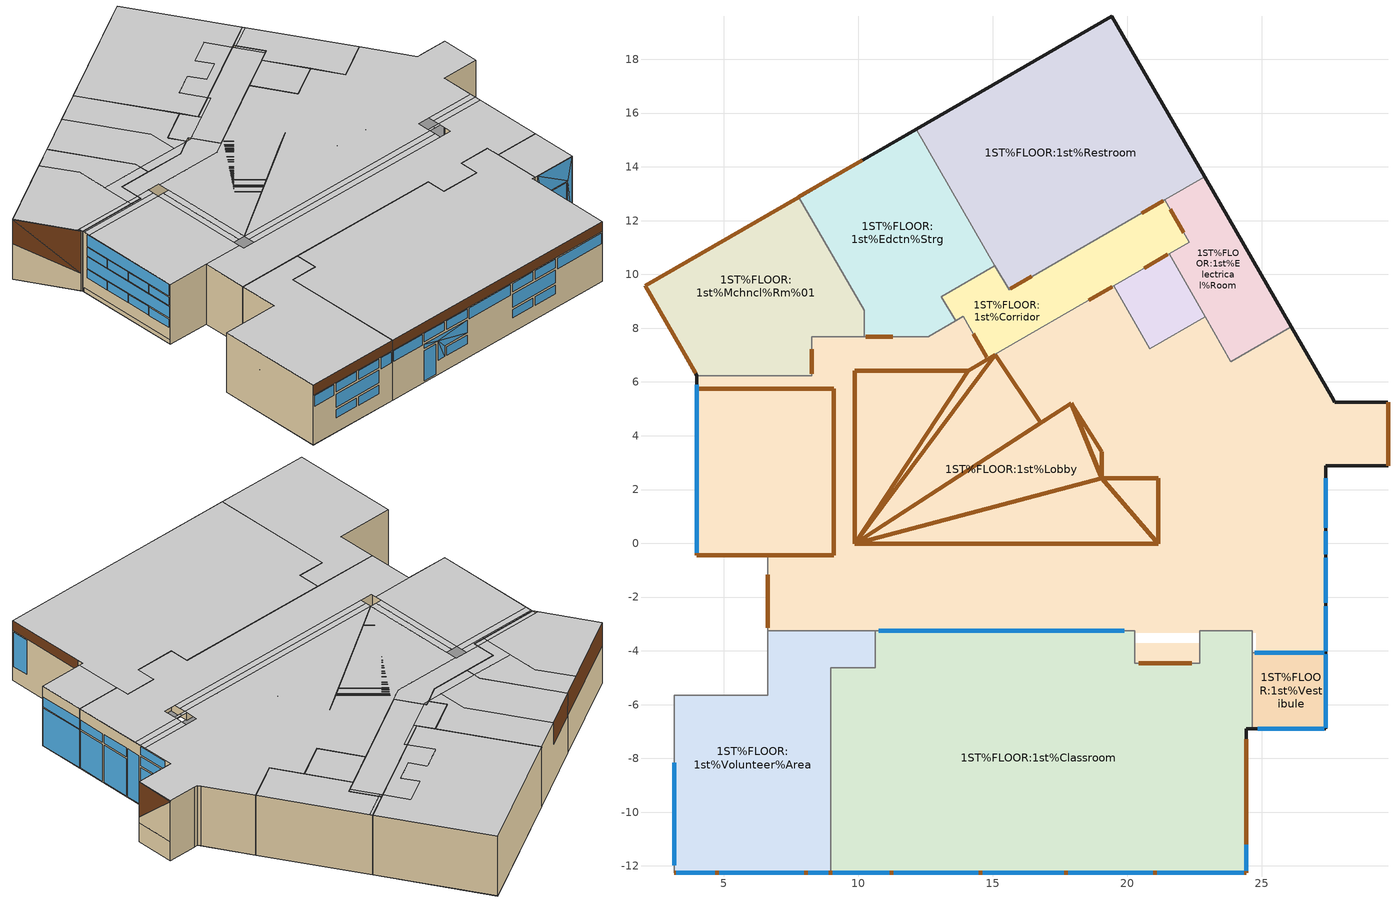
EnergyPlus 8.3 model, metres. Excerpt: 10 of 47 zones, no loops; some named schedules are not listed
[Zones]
1ST%FLOOR:1st%Lobby
 floor to 1st%Plenvm:1st%Plenvm (6): 22.69,-4.45 20.27,-4.45 20.27,-3.71 22.69,-3.71 z0.51
 floor ground (ground_1): 27.37,-4.08 24.8,-4.08 24.8,-3.33 24.64,-3.33 24.64,-3.26 22.69,-3.26 22.69,-3.33 20.27,-3.33 20.27,-3.26 6.63,-3.26 6.63,-0.45 3.99,-0.45 3.99,6.23 8.27,6.23 8.27,7.69 12.6,7.69 13.89,8.45 14.8,6.87 19.49,9.58 20.83,7.24 22.89,8.43 23.85,6.74 26.1,8.04 27.72,5.25 29.69,5.25 29.69,2.87 27.37,2.87 z0.51
 wall outside (extWall_33): 27.37,-4.08 27.37,2.87 z0.51:4.42
 wall outside (35): 27.37,2.87 29.69,2.87 z0.51:4.42
 wall outside (37): 27.94,5.25 27.72,5.25 z0.51:4.42; 29.69,2.87,2.12 29.69,5.25,4.36 29.69,5.25,4.42 29.69,2.87,4.42
 wall outside (39): 27.72,5.25 27.61,5.44 z0.51:4.42
 wall outside (extWall_45): 3.99,6.23,0.51 3.99,6.13,0.51 3.99,6.13,0.77 3.99,-0.39,0.77 3.99,-0.39,0.51 3.99,-0.45,0.51 3.99,-0.45,4.42 3.99,6.23,4.42
 wall to 1ST%FLOOR:1st%Research%Open%NE (22): 3.99,-0.45 6.63,-0.45 6.63,-3.26 z0.51:4.42
 wall ground (37): 29.69,2.87 29.69,5.25 z0.51:1.76; 29.69,5.25 27.94,5.25 z0.51:4.42; 29.69,2.87,1.75 29.69,5.25,1.75 29.69,5.25,4.36 29.69,2.87,2.12
 wall ground (39): 27.61,5.44 26.1,8.04 z0.51:4.42
 wall to 1ST%FLOOR:1st%Electrical%Room (22): 26.1,8.04 23.85,6.74 z0.51:4.42
 wall to 1ST%FLOOR:1st%Electrical%Room (42): 23.85,6.74 22.89,8.43 z0.51:4.42
 wall to 1ST%FLOOR:1st%Elevator%Machine (22): 22.89,8.43 20.83,7.24 z0.51:4.42
 wall to 1ST%FLOOR:1st%Elevator%Machine (42): 20.83,7.24 19.49,9.58 z0.51:4.42
 wall to 1ST%FLOOR:1st%Corridor (44): 19.49,9.58 14.8,6.87 z0.51:4.42
 wall to 1ST%FLOOR:1st%Corridor (22): 14.8,6.87 13.89,8.45 13.61,8.28 z0.51:4.42
 wall to 1ST%FLOOR:1st%Edctn%Strg (22): 13.61,8.28 12.6,7.69 10.21,7.69 z0.51:4.42
 wall to 1ST%FLOOR:1st%Mchncl%Rm%01 (22): 10.21,7.69 8.27,7.69 8.27,6.23 3.99,6.23 z0.51:4.42
 wall ground (extWall_45): 3.99,6.13 3.99,-0.39 z0.51:0.77
 wall to 1ST%FLOOR:1st%Volunteer%Area (22): 6.63,-3.26 10.63,-3.26 z0.51:4.42
 wall to 1ST%FLOOR:1st%Classroom (22): 10.63,-3.26 20.27,-3.26 20.27,-4.45 22.69,-4.45 22.69,-3.26 24.64,-3.26 24.64,-4.08 z0.51:4.42
 wall to 1ST%FLOOR:1st%Vestibule (22): 24.64,-4.08 27.37,-4.08 z0.51:4.42
 window (1002): 27.37,-4.01 27.37,-2.34 z3.12:3.7; 27.37,-2.21 27.37,-0.54 z3.11:3.7
 window (1004): 27.37,-4.01 27.37,-2.34 / 27.37,-2.21 27.37,-0.54 z0.58:2.98
 window (extWin_1003): 27.37,-0.41 27.37,0.44 z0.58:3.7; 27.37,0.57 27.37,2.42 z3.11:3.7; 27.37,0.57 27.37,2.42 z3.83:4.36; 3.99,5.89 3.99,-0.35 z2.19:2.93; 3.99,5.89 3.99,-0.35 z3.63:4.38
 window (1005): 27.37,0.57 27.37,1.43 / 27.37,1.56 27.37,2.42 z0.58:2.98
 window (extWin_1001): 3.99,5.89 3.99,4.39 / 3.99,4.31 3.99,2.81 / 3.99,2.73 3.99,1.23 / 3.99,1.15 3.99,-0.35 z1.56:2.11; 3.99,5.89 3.99,4.39 / 3.99,4.31 3.99,2.81 / 3.99,2.73 3.99,1.23 / 3.99,1.15 3.99,-0.35 z3.01:3.55
 window inside (1006): 10.75,-3.26 19.89,-3.26 z2.95:3.54
 window inside (extWin_1003): 24.74,-4.08 27.33,-4.08 z0.85:4.38
 door inside (25): 6.63,-1.17 6.63,-3.15 / 19.44,9.55 18.56,9.04 / 14.77,6.92 14.26,7.8 / 11.28,7.69 10.27,7.69 / 8.27,7.21 8.27,6.3 z0.81:3.24; 20.42,-4.45 22.4,-4.45 z0.81:2.94
 door inside (7): 4,-0.45 9.08,-0.45 9.08,5.74 4,5.74 z4.42; 19.05,2.42 19.05,3.4 17.91,5.2 z4.42; 21.16,-0.02 21.16,2.42 19.05,2.42 z4.42; 9.85,-0.02 21.16,-0.02 19.05,2.42 z4.42; 9.85,-0.02 19.05,2.42 17.91,5.2 z4.42; 9.85,-0.02 17.91,5.2 16.78,4.48 z4.42; 9.85,-0.02 16.78,4.48 15.08,7.01 z4.42; 9.85,-0.02 15.08,7.01 14.08,6.42 z4.42; 9.85,-0.02 14.08,6.42 9.86,6.42 z4.42
 door (35): 29.69,2.88,4.42 29.69,5.25,4.36 29.69,5.25,4.42; 29.69,2.88,2.13 29.69,5.25,4.36 29.69,2.88,4.42
 ceiling to 2nd%Plenvm:2nd%Plenvm%False (5): 6.63,-3.26 20.27,-3.26 20.27,-4.45 22.69,-4.45 22.69,-3.26 24.64,-3.26 24.64,-4.08 27.37,-4.08 27.37,0.12 24.31,0.12 24.31,-0.79 9.08,-0.79 9.08,-0.45 6.63,-0.45 z4.42; 24.31,0.12 27.37,0.12 27.37,0.51 24.31,0.51 z4.42; 23.92,-0.02 24.31,-0.02 24.31,0.12 23.92,0.12 z4.42; 9.85,-0.79 23.53,-0.79 23.53,-0.41 9.85,-0.41 z4.42
 ceiling to 2nd%Plenvm:2nd%Plenvm%North (5): 3.99,-0.45 9.08,-0.45 9.08,5.74 3.99,5.74 z4.42; 9.08,-0.02 9.47,-0.02 9.47,5.74 9.08,5.74 z4.42; 3.99,5.74 9.08,5.74 9.08,6.13 3.99,6.13 z4.42
 ceiling to 2ND%FLOOR%NORTH:2nd%Lobby (5): 9.85,-0.02 23.53,-0.02 23.53,0.89 27.37,0.89 27.37,2.87 29.69,2.87 29.69,5.25 27.72,5.25 26.1,8.04 23.85,6.74 22.89,8.43 20.83,7.24 19.49,9.57 14.08,6.43 9.85,6.43 z4.42; 23.53,-0.02 23.92,-0.02 23.92,0.12 23.53,0.12 z4.42; 24.31,0.51 27.37,0.51 27.37,0.89 24.31,0.89 z4.42; 9.47,-0.02 9.85,-0.02 9.85,5.74 9.47,5.74 z4.42; 9.85,-0.41 23.53,-0.41 23.53,-0.02 9.85,-0.02 z4.42
 ceiling to 2ND%FLOOR%NORTH:2nd%Corridor (9): 8.27,6.52 9.85,6.52 9.85,6.43 14.08,6.43 19.49,9.57 19.49,9.58 14.8,6.87 13.98,8.3 13.89,8.25 13.56,8.25 12.6,7.69 8.27,7.69 z4.42; 7.57,6.13 9.08,6.13 9.08,6.52 8.27,6.52 8.27,6.23 7.57,6.23 z4.42
 ceiling to 2ND%FLOOR%NORTH:2nd%Conference%03 (9): 3.99,6.13 7.57,6.13 7.57,6.23 3.99,6.23 z4.42
1ST%FLOOR:1st%Classroom
 floor outside (27): 20.27,-3.71 10.63,-3.71 10.63,-3.33 20.27,-3.33 z0.51; 24.64,-6.89 24.42,-6.89 24.42,-3.71 22.69,-3.71 22.69,-3.33 24.64,-3.33 z0.51
 floor to 1st%Plenvm:1st%Plenvm (10): 24.42,-12.26 8.97,-12.26 8.97,-4.63 10.63,-4.63 10.63,-3.71 20.27,-3.71 20.27,-4.45 22.69,-4.45 22.69,-3.71 24.42,-3.71 z0.51
 floor ground (ground_1): 20.27,-3.33 10.63,-3.33 10.63,-3.26 20.27,-3.26 z0.51; 24.64,-3.33 22.69,-3.33 22.69,-3.26 24.64,-3.26 z0.51
 wall outside (extWall_15): 8.97,-12.26 24.42,-12.26 24.42,-6.89 z0.51:4.42
 wall outside (29): 24.42,-6.89 24.64,-6.89 z0.51:4.42
 wall to 1ST%FLOOR:1st%Vestibule (51): 24.64,-6.89 24.64,-4.08 z0.51:4.42
 wall to 1ST%FLOOR:1st%Volunteer%Area (22): 10.63,-3.26 10.63,-4.63 8.97,-4.63 8.97,-12.26 z0.51:4.42
 window (extWin_1003): 24.42,-12.17 24.42,-11.2 z1.45:3.7; 17.81,-12.26 19.31,-12.26 z3.15:3.7; 17.81,-12.26 20.95,-12.26 z2.15:2.99; 21.12,-12.26 24.33,-12.26 / 9.05,-12.26 11.14,-12.26 z3.01:3.7; 14.62,-12.26 17.64,-12.26 z3:3.7; 12.32,-12.26,2.72 14.46,-12.26,2.15 14.46,-12.26,2.99; 11.31,-12.26,2.99 12.32,-12.26,2.72 14.46,-12.26,2.99; 12.8,-12.26,2.15 14.46,-12.26,2.15 12.32,-12.26,2.72; 12.8,-12.26,1.44 12.8,-12.26,2.15 12.32,-12.26,2.72; 11.31,-12.26,2.72 12.32,-12.26,2.72 11.31,-12.26,2.99; 12.32,-12.26,1.44 12.8,-12.26,1.44 12.32,-12.26,2.72
 window (extWin_1001): 19.47,-12.26 20.95,-12.26 / 11.31,-12.26 12.79,-12.26 / 12.97,-12.26 14.46,-12.26 z3.15:3.7
 window (1002): 17.81,-12.26 19.31,-12.26 / 19.47,-12.26 20.95,-12.26 / 12.97,-12.26 14.46,-12.26 z1.44:1.99
 window (1005): 11.31,-12.26 12.15,-12.26 z0.6:2.56
 door (19): 24.42,-12.26 24.42,-7.28 / 8.97,-12.26 24.41,-12.26 z3.78:4.42
 ceiling to 2nd%Plenvm:2nd%Plenvm%False (5): 8.97,-12.26 24.42,-12.26 24.42,-6.89 24.64,-6.89 24.64,-3.26 22.69,-3.26 22.69,-4.45 20.27,-4.45 20.27,-3.26 10.63,-3.26 10.63,-4.63 8.97,-4.63 z4.42
1ST%FLOOR:1st%Volunteer%Area
 floor outside (27): 10.63,-3.71 6.63,-3.71 6.63,-3.33 10.63,-3.33 z0.51
 floor to 1st%Plenvm:1st%Plenvm (4): 8.97,-12.26 3.14,-12.26 3.14,-5.65 6.63,-5.65 6.63,-3.71 10.63,-3.71 10.63,-4.63 8.97,-4.63 z0.51
 floor ground (ground_1): 10.63,-3.33 6.63,-3.33 6.63,-3.26 10.63,-3.26 z0.51
 wall outside (extWall_15): 3.14,-12.26 8.97,-12.26 z0.51:4.42
 wall to 1ST%FLOOR:1st%Phone%Booth (21): 6.63,-3.26 6.63,-5.65 3.14,-5.65 z0.51:4.42
 wall to 1ST%FLOOR:1st%Research%Open%SE (21): 3.14,-5.65 3.14,-12.26 z0.51:4.42
 window inside (1006): 3.14,-8.16 3.14,-11.98 z3.31:3.94
 window (extWin_1001): 4.82,-12.26 6.31,-12.26 / 6.47,-12.26 7.96,-12.26 z3.15:3.7
 window (extWin_1003): 4.82,-12.26 7.96,-12.26 z2.15:2.99; 3.23,-12.26 4.65,-12.26 / 8.13,-12.26 8.88,-12.26 z3.01:3.7
 window (1002): 4.82,-12.26 6.31,-12.26 / 6.48,-12.26 7.96,-12.26 z1.44:1.99
 door (19): 3.14,-12.26 8.97,-12.26 z3.78:4.42
 ceiling to 2nd%Plenvm:2nd%Plenvm%False (5): 3.14,-12.26 8.97,-12.26 8.97,-4.63 10.63,-4.63 10.63,-3.26 6.63,-3.26 6.63,-5.65 3.14,-5.65 z4.42
1ST%FLOOR:1st%Electrical%Room
 floor ground (ground_1): 26.1,8.04 23.85,6.74 22.89,8.43 21.55,10.77 22.3,11.2 21.39,12.77 22.88,13.64 z0.51
 wall ground (39): 26.1,8.04 22.88,13.64 z0.51:4.42
 wall to 1ST%FLOOR:1st%Restroom (22): 22.88,13.64 21.39,12.77 z0.51:4.42
 wall to 1ST%FLOOR:1st%Corridor (22): 21.39,12.77 22.3,11.2 z0.51:4.42
 wall to 1ST%FLOOR:1st%Corridor (44): 22.3,11.2 21.55,10.77 z0.51:4.42
 wall to 1ST%FLOOR:1st%Elevator%Machine (41): 21.55,10.77 22.89,8.43 z0.51:4.42
 door inside (25): 21.59,12.42 22.1,11.55 z0.81:3.24
 ceiling to 2ND%FLOOR%NORTH:2nd%Lobby (5): 22.89,8.43 23.85,6.74 26.1,8.04 22.96,13.49 21.47,12.63 22.3,11.2 22.11,11.1 21.55,10.77 z4.42
 ceiling to 2ND%FLOOR%NORTH:2nd%Restrooms (5): 21.47,12.63 22.96,13.49 22.88,13.64 21.39,12.77 z4.42
1ST%FLOOR:1st%Elevator%Machine
 floor ground (ground_1): 22.89,8.43 20.83,7.24 19.49,9.58 21.55,10.77 z0.51
 wall to 1ST%FLOOR:1st%Corridor (44): 21.55,10.77 19.49,9.58 z0.51:4.42
 door inside (25): 21.5,10.74 20.62,10.24 z0.81:3.24
 ceiling to 2ND%FLOOR%NORTH:2nd%Lobby (5): 20.83,7.24 22.89,8.43 21.55,10.77 19.49,9.57 z4.42
1ST%FLOOR:1st%Corridor
 floor ground (ground_1): 19.49,9.58 14.8,6.87 13.89,8.45 13.61,8.28 13.08,9.18 15.07,10.33 15.6,9.44 21.39,12.77 22.3,11.2 z0.51
 wall to 1ST%FLOOR:1st%Restroom (42): 15.6,9.44 15.07,10.33 z0.51:4.42
 wall to 1ST%FLOOR:1st%Restroom (22): 21.39,12.77 15.6,9.44 z0.51:4.42
 wall to 1ST%FLOOR:1st%Edctn%Strg (21): 15.07,10.33 13.08,9.18 13.61,8.28 z0.51:4.42
 door inside (25): 16.45,9.92 15.66,9.47 / 21.34,12.74 20.54,12.28 z0.81:3.24
 ceiling to 2ND%FLOOR%NORTH:2nd%Lobby (5): 22.13,11.11 22.3,11.2 21.47,12.63 21.31,12.53 z4.42
 ceiling to 2ND%FLOOR%NORTH:2nd%Restrooms (5): 15.6,9.44 15.07,10.33 15.07,10.32 15.67,9.28 17.21,10.18 17.13,10.32 z4.42
 ceiling to 2ND%FLOOR%NORTH:2nd%Corridor (9): 14.8,6.87 22.13,11.11 21.31,12.53 21.23,12.68 17.13,10.32 17.21,10.18 13.98,8.3 z4.42
 ceiling to 2ND%FLOOR%NORTH:2nd%Secure%Files (9): 13.61,8.28 13.89,8.45 13.98,8.3 15.67,9.28 15.07,10.32 13.08,9.18 z4.42
1ST%FLOOR:1st%Edctn%Strg
 floor ground (ground_1): 13.61,8.28 12.6,7.69 10.21,7.69 10.21,8.67 7.78,12.88 12.15,15.4 15.07,10.33 13.08,9.18 z0.51
 wall outside (extWall_55): 10.15,14.25 7.78,12.88 z2.97:4.42
 wall to 1ST%FLOOR:1st%Restroom (42): 15.07,10.33 12.15,15.4 z0.51:4.42
 wall to 1ST%FLOOR:1st%Mchncl%Rm%01 (21): 7.78,12.88 10.21,8.67 10.21,7.69 z0.51:4.42
 wall ground (extWall_55): 12.15,15.4,0.51 7.78,12.88,0.51 7.78,12.88,2.97 10.15,14.25,2.97 10.15,14.25,4.42 12.15,15.4,4.42
 door (59): 10.15,14.25 7.78,12.88 z2.97:4.42
 ceiling to 2ND%FLOOR%NORTH:2nd%Corridor (9): 10.21,7.69 12.6,7.69 13.56,8.25 10.21,8.25 z4.42
 ceiling to 2ND%FLOOR%NORTH:2nd%Secure%Files (9): 12.68,8.25 13.56,8.25 13.61,8.28 13.08,9.18 15.07,10.32 12.14,15.4 10.21,14.29 12.68,10.02 z4.42
 ceiling to 2ND%FLOOR%NORTH:2nd%Work%Room (9): 10.21,8.25 12.68,8.25 12.68,10.02 10.21,14.29 7.78,12.88 10.21,8.67 z4.42
1ST%FLOOR:1st%Mchncl%Rm%01
 floor ground (ground_1): 10.21,7.69 8.27,7.69 8.27,6.23 3.99,6.23 2.06,9.58 7.78,12.88 10.21,8.67 z0.51
 wall outside (extWall_55): 7.78,12.88 2.06,9.58 z2.97:4.42; 2.06,9.58,2.82 3.94,6.32,1.65 3.94,6.32,0.51 3.99,6.23,0.51 3.99,6.23,4.42 2.06,9.58,4.42
 wall ground (extWall_55): 7.78,12.88 2.06,9.58 z0.51:2.97; 2.06,9.58,0.51 3.94,6.32,0.51 3.94,6.32,1.65 2.06,9.58,2.82
 door (59): 7.77,12.88 2.06,9.58 z2.97:4.42; 2.06,9.58,4.42 3.94,6.33,1.65 3.94,6.33,4.42; 2.06,9.58,2.82 3.94,6.33,1.65 2.06,9.58,4.42
 ceiling to 2ND%FLOOR%NORTH:2nd%Corridor (9): 7.57,6.52 8.27,6.52 8.27,7.69 10.21,7.69 10.21,8.25 7.57,8.25 z4.42; 7.57,6.23 8.27,6.23 8.27,6.52 7.57,6.52 z4.42
 ceiling to 2ND%FLOOR%NORTH:2nd%Conference%03 (9): 3.83,6.52 7.57,6.52 7.57,10.18 6.42,12.1 2.06,9.58 z4.42; 3.99,6.23 7.57,6.23 7.57,6.52 3.99,6.52 z4.42
 ceiling to 2ND%FLOOR%NORTH:2nd%Work%Room (9): 7.57,8.25 10.21,8.25 10.21,8.67 7.78,12.88 6.42,12.1 7.57,10.18 z4.42
1ST%FLOOR:1st%Vestibule
 floor outside (27): 24.8,-6.89 24.64,-6.89 24.64,-4.08 24.8,-4.08 z0.51
 floor ground (ground_1): 27.37,-6.89 24.8,-6.89 24.8,-4.08 27.37,-4.08 z0.51
 wall outside (extWall_33): 27.37,-6.89 27.37,-4.08 z0.51:4.42
 wall outside (extWall_15): 24.64,-6.89 27.37,-6.89 z0.51:4.42
 window (extWin_1003): 27.37,-6.85 27.37,-4.12 z3.09:3.72; 27.37,-6.85 27.37,-4.12 z0.55:3.01; 27.33,-6.89,0.55 27.33,-6.89,4.38 27.04,-6.89,2.97; 24.85,-6.89,4.38 27.04,-6.89,2.97 27.33,-6.89,4.38; 25.14,-6.89,2.97 27.04,-6.89,2.97 24.85,-6.89,4.38; 24.85,-6.89,0.55 25.14,-6.89,2.97 24.85,-6.89,4.38; 24.85,-6.89,0.55 25.14,-6.89,0.55 25.14,-6.89,2.97; 27.04,-6.89,0.55 27.33,-6.89,0.55 27.04,-6.89,2.97
 window (1005): 25.23,-6.89 26.95,-6.89 z0.55:2.89
 ceiling to 2nd%Plenvm:2nd%Plenvm%False (5): 24.64,-6.89 27.37,-6.89 27.37,-4.08 24.64,-4.08 z4.42
1ST%FLOOR:1st%Restroom
 floor ground (ground_1): 21.39,12.77 15.6,9.44 15.07,10.33 12.15,15.4 19.43,19.61 22.88,13.64 z0.51
 wall ground (extWall_53): 22.88,13.64 19.43,19.61 z0.51:4.42
 wall ground (extWall_55): 19.43,19.61 12.15,15.4 z0.51:4.42
 ceiling to 2ND%FLOOR%NORTH:2nd%Restrooms (5): 15.07,10.33 15.6,9.44 17.13,10.32 16.34,11.68 17.71,12.46 18.24,11.55 19.49,12.27 18.94,13.19 20.45,14.06 21.23,12.68 21.39,12.77 22.88,13.64 19.43,19.61 12.15,15.4 z4.42
 ceiling to 2ND%FLOOR%NORTH:2nd%Corridor (9): 17.13,10.32 21.23,12.68 20.45,14.06 18.94,13.19 19.49,12.27 18.24,11.55 17.71,12.46 16.34,11.68 z4.42
[Building]
Building: North Axis {deg}=0; Terrain=Suburbs; Loads Convergence Tolerance Value=0.4; Temperature Convergence Tolerance Value {deltaC}=0.4; Solar Distribution=FullExterior; Maximum Number of Warmup Days=25; Minimum Number of Warmup Days=6
[Site:Location]
Phipps_CSL_Building: Latitude {deg}=40.5; Longitude {deg}=-80.22; Time Zone {hr}=-5; Elevation {m}=373
[SizingPeriod:DesignDay] Day of Month=15; Dry-Bulb Temperature Range Modifier Type=DefaultMultipliers; Humidity Condition Type=Wetbulb; Barometric Pressure {Pa}=96923.6; Wind Direction {deg}=0; Rain Indicator=No; Snow Indicator=No; Solar Model Indicator=ASHRAEClearSky; ASHRAE Clear Sky Optical Depth for Beam Irradiance (taub)=0; ASHRAE Clear Sky Optical Depth for Diffuse Irradiance (taud)=0
Name | Month | Day Type | Maximum Dry-Bulb Temperature {C} | Daily Dry-Bulb Temperature Range {deltaC} | Wetbulb or DewPoint at Maximum Dry-Bulb {C} | Wind Speed {m/s} | Daylight Saving Time Indicator | Sky Clearness
Summer Design Day in Phipps_CSL_Building | 7 | SummerDesignDay | 31.7 | 10.5 | 22.5 | 0 | Yes | 0.98
Winter Design Day in Phipps_CSL_Building | 1 | WinterDesignDay | -16.8 | 0 | -16.8 | 12.7 | No | 0
[Site:GroundTemperature:BuildingSurface]
14, 14, 14, 14, 14, 14, 14, 14, 14, 14, 14, 14
[Site:GroundTemperature:Deep]
14.89, 14.89, 14.89, 14.89, 14.89, 14.89, 14.89, 14.89, 14.89, 14.89, 14.89, 14.89
[Site:GroundReflectance]
0.2, 0.2, 0.2, 0.2, 0.2, 0.2, 0.2, 0.2, 0.2, 0.2, 0.2, 0.2
[Site:GroundReflectance:SnowModifier]
1, 1
[Material] Thermal Absorptance=0.9
Name | Roughness | Thickness {m} | Conductivity {W/m-K} | Density {kg/m3} | Specific Heat {J/kg-K} | Solar Absorptance | Visible Absorptance
1_1_10012 | Rough | 0.058 | 0.03 | 43 | 1210 | 0.7 | 0.7
1_2_10007 | Rough | 0.1016 | 1.311 | 2240 | 836.8 | 0.7 | 0.7
3_1_10014 | Rough | 0.003 | 0.06 | 288 | 1380 | 0.7 | 0.7
3_2_10013 | Rough | 0.0381 | 0.38 | 1200 | 1000 | 0.7 | 0.7
5_1_10007 | Rough | 0.1397 | 1.311 | 2240 | 836.8 | 0.7 | 0.7
7_1_400 | Rough | 0.2 | 0.1 | 12 | 840 | 0.7 | 0.7
11_1_10005 | Rough | 0.5 | 0.36 | 1840 | 840 | 0.29 | 0.29
11_2_10006 | MediumRough | 0.0508 | 0.049 | 265 | 836.8 | 0.7 | 0.7
11_3_10007 | Rough | 0.0762 | 1.311 | 2240 | 836.8 | 0.7 | 0.7
11_4_10006 | MediumRough | 0.0254 | 0.049 | 265 | 836.8 | 0.7 | 0.7
11_5_10007 | Rough | 0.2032 | 1.311 | 2240 | 836.8 | 0.7 | 0.7
13_3_10007 | Rough | 0.3048 | 1.311 | 2240 | 836.8 | 0.7 | 0.7
13_5_10001 | Smooth | 0.0159 | 0.16 | 784.9 | 830 | 0.92 | 0.92
15_1_10011 | Rough | 0.019 | 0.504 | 1920 | 1000 | 0.6 | 0.6
19_1_10004 | Rough | 0.0254 | 0.11 | 544.62 | 1210 | 0.78 | 0.78
15_3_10006 | MediumRough | 0.0787 | 0.049 | 265 | 836.8 | 0.7 | 0.7
15_4_10008 | Smooth | 0.0159 | 0.14 | 784.9 | 830 | 0.92 | 0.92
15_5_10009 | MediumRough | 0.2032 | 0.039 | 48.1 | 1380 | 0.7 | 0.7
19_5_10009 | MediumRough | 0.4572 | 0.039 | 48.1 | 1380 | 0.7 | 0.7
21_2_10002 | Rough | 0.0762 | 0.063 | 240 | 1260 | 0.6 | 0.6
23_2_10002 | Rough | 0.1524 | 0.063 | 240 | 1260 | 0.6 | 0.6
25_1_108 | Rough | 0.035 | 0.19 | 700 | 2390 | 0.5 | 0.5
27_1_5 | Rough | 0.105 | 0.84 | 1700 | 800 | 0.7 | 0.7
27_2_103 | Rough | 0.1182 | 0.034 | 35 | 1400 | 0.6 | 0.6
27_3_11 | Rough | 0.1 | 0.51 | 1400 | 1000 | 0.6 | 0.6
27_4_66 | Rough | 0.013 | 0.4 | 1000 | 1000 | 0.5 | 0.5
51_1_10017 | Rough | 0.0254 | 0.14 | 650 | 2000 | 0.7 | 0.7
51_2_10012 | Rough | 0.0762 | 0.03 | 43 | 1210 | 0.7 | 0.7
51_3_10001 | Smooth | 0.015 | 0.16 | 784.9 | 830 | 0.92 | 0.92
51_5_10009 | MediumRough | 0.101 | 0.039 | 48.1 | 1380 | 0.7 | 0.7
51_6_10007 | Rough | 0.139 | 1.311 | 2240 | 836.8 | 0.7 | 0.7
55_3_10007; 53_3_10007 | Rough | 0.4572 | 1.311 | 2240 | 836.8 | 0.7 | 0.7
59_3_10001 | Smooth | 0.0158 | 0.16 | 784.9 | 830 | 0.92 | 0.92
[Material:NoMass] Roughness=Rough; Thermal Absorptance=0.9; Solar Absorptance=0.7; Visible Absorptance=0.7
Name | Thermal Resistance {m2-K/W}
9_RVAL_1; 10_RVAL_2 | 0.009
15_RVAL_2; 19_RVAL_2; 41_RVAL_3; 42_RVAL_2; 51_RVAL_4; 53_RVAL_2; 53_RVAL_4 | 0.15
45_RVAL_4 | 0.18
[WindowMaterial:Glazing] Optical Data Type=SpectralAverage; Infrared Transmittance at Normal Incidence=0; Dirt Correction Factor for Solar and Visible Transmittance=1
Name | Thickness {m} | Solar Transmittance at Normal Incidence | Front Side Solar Reflectance at Normal Incidence | Back Side Solar Reflectance at Normal Incidence | Visible Transmittance at Normal Incidence | Front Side Visible Reflectance at Normal Incidence | Back Side Visible Reflectance at Normal Incidence | Front Side Infrared Hemispherical Emissivity | Back Side Infrared Hemispherical Emissivity | Conductivity {W/m-K}
2 | 0.003 | 0.837 | 0.075 | 0.075 | 0.898 | 0.081 | 0.081 | 0.84 | 0.84 | 0.9
40 | 0.003 | 0.63 | 0.19 | 0.22 | 0.85 | 0.056 | 0.079 | 0.84 | 0.1 | 0.9
49 | 0.00051 | 0.656 | 0.249 | 0.227 | 0.868 | 0.064 | 0.06 | 0.136 | 0.72 | 0.14
[WindowMaterial:Gas]
Name | Gas Type | Thickness {m}
1002 | Air | 0.013
1005 | Krypton | 0.003
1007 | Krypton | 0.008
1024 | Krypton | 0.02
[Construction]
ground_1: 1_1_10012, 1_2_10007
4: 3_2_10013, 3_1_10014
5; 6: 5_1_10007
7: 7_1_400
9: 9_RVAL_1, 3_2_10013
10: 3_2_10013, 10_RVAL_2
extWall_15: 15_1_10011, 15_RVAL_2, 15_3_10006, 15_4_10008, 15_5_10009, 13_5_10001
19: 19_1_10004, 19_RVAL_2, 15_3_10006, 15_4_10008, 19_5_10009, 13_5_10001
21; 22: 13_5_10001, 21_2_10002, 13_5_10001
25; 29: 25_1_108
27: 27_1_5, 27_2_103, 27_3_11, 27_4_66
extWall_33: 13_3_10007, 21_2_10002, 13_5_10001
35: 13_3_10007
37: 11_1_10005, 11_2_10006, 13_3_10007
39: 11_1_10005, 11_2_10006, 13_3_10007, 21_2_10002, 13_5_10001
41: 13_5_10001, 21_2_10002, 41_RVAL_3, 13_5_10001
42: 13_5_10001, 42_RVAL_2, 21_2_10002, 13_5_10001
44: 13_3_10007, 13_5_10001, 23_2_10002, 13_5_10001
extWall_45: 11_3_10007, 11_4_10006, 11_5_10007, 45_RVAL_4, 13_5_10001
51: 51_1_10017, 51_2_10012, 51_3_10001, 51_RVAL_4, 51_5_10009, 51_6_10007
extWall_53: 13_5_10001, 53_RVAL_2, 13_5_10001, 53_RVAL_4, 19_1_10004
59: 55_3_10007, 21_2_10002, 59_3_10001
extWin_1001; 1002; 1005: 2, 1007, 49, 1005, 49, 1007, 2
extWin_1003; 1004; 1006: 40, 1024, 2
extWall_55: 11_1_10005, 11_2_10006, 53_3_10007, 21_2_10002, 13_5_10001
[WindowProperty:FrameAndDivider] Frame Outside Projection {m}=0; Frame Inside Projection {m}=0; Frame Conductance {W/m2-K}=9.5; Ratio of Frame-Edge Glass Conductance to Center-Of-Glass Conductance=1; Frame Solar Absorptance=0.5; Frame Visible Absorptance=0.5; Frame Thermal Hemispherical Emissivity=0.9; Divider Type=DividedLite; Divider Outside Projection {m}=0; Divider Inside Projection {m}=0; Ratio of Divider-Edge Glass Conductance to Center-Of-Glass Conductance=1; Divider Thermal Hemispherical Emissivity=0.9; Outside Reveal Solar Absorptance=0.5; Inside Sill Depth {m}=0; Inside Sill Solar Absorptance=0.5; Inside Reveal Depth {m}=0; Inside Reveal Solar Absorptance=0.5
Name | Frame Width {m} | Divider Width {m} | Number of Horizontal Dividers | Number of Vertical Dividers | Divider Conductance {W/m2-K} | Divider Solar Absorptance | Divider Visible Absorptance
4 | 0.04 | 0.02 | 1 | 1 | 9.5 | 0.5 | 0.5
5 | 0.0635 | 0 | 0 | 0 | 0 | 0 | 0
6 | 0.0625 | 0 | 0 | 0 | 0 | 0 | 0
[Zone] Type=1; Multiplier=1; Ceiling Height {m}=Autocalculate; Floor Area {m2}=autocalculate; Zone Inside Convection Algorithm=TARP
Name | Volume {m3}
1ST%FLOOR:1st%Lobby | 959.252
1ST%FLOOR:1st%Classroom | 518.062
1ST%FLOOR:1st%Vestibule | 28.6801
1ST%FLOOR:1st%Electrical%Room | 56.7715
1ST%FLOOR:1st%Restroom | 217.576
1ST%FLOOR:1st%Volunteer%Area | 178.6
1ST%FLOOR:1st%Mchncl%Rm%01 | 125.768
1ST%FLOOR:1st%Corridor | 68.0059
1ST%FLOOR:1st%Edctn%Strg | 120.015
1ST%FLOOR:1st%Elevator%Machine | 24.1167
[RoomAirModelType] Room-Air Modeling Type=UnderFloorAirDistributionExterior; Air Temperature Coupling Strategy=Direct
Name | Zone
1ST%FLOOR:1st%Classroom Air Model | 1ST%FLOOR:1st%Classroom
1ST%FLOOR:1st%Volunteer%Area Air Model | 1ST%FLOOR:1st%Volunteer%Area
[RoomAirSettings:UnderFloorAirDistributionExterior] Number of Diffusers per Zone=autocalculate; Power per Plume {W}=autocalculate; Design Effective Area of Diffuser {m2}=autocalculate; Diffuser Slot Angle from Vertical {deg}=15; Thermostat Height {m}=1.2; Comfort Height {m}=1.1; Temperature Difference Threshold for Reporting {deltaC}=0.4; Floor Diffuser Type=LinearBarGrille; Transition Height {m}=1.7; Coefficient A in formula Kc = A*Gamma**B + C + D*Gamma + E*Gamma**2=autocalculate; Coefficient B in formula Kc = A*Gamma**B + C + D*Gamma + E*Gamma**2=autocalculate; Coefficient C in formula Kc = A*Gamma**B + C + D*Gamma + E*Gamma**2=autocalculate; Coefficient D in formula Kc = A*Gamma**B + C + D*Gamma + E*Gamma**2=autocalculate; Coefficient E in formula Kc = A*Gamma**B + C + D*Gamma + E*Gamma**2=autocalculate
1ST%FLOOR:1st%Classroom; 1ST%FLOOR:1st%Volunteer%Area
[People] Number of People Schedule=alwaysZero; Number of People Calculation Method=People; Fraction Radiant=0.3; Sensible Heat Fraction=AUTOCALCULATE; Activity Level Schedule=Activity Schedule; Carbon Dioxide Generation Rate {m3/s-W}=3.82E-8; Enable ASHRAE 55 Comfort Warnings=No; Mean Radiant Temperature Calculation Type=ZoneAveraged; Work Efficiency Schedule=Work efficiency; Clothing Insulation Calculation Method=ClothingInsulationSchedule; Clothing Insulation Schedule=Clothing Schedule; Air Velocity Schedule=AirVelocitySchedule
Name | Zone or ZoneList | Number of People
People 1ST%FLOOR:1st%Lobby | 1ST%FLOOR:1st%Lobby | 12.7825
People 1ST%FLOOR:1st%Classroom | 1ST%FLOOR:1st%Classroom | 2.69242
People 1ST%FLOOR:1st%Vestibule | 1ST%FLOOR:1st%Vestibule | 0.38489
People 1ST%FLOOR:1st%Electrical%Room | 1ST%FLOOR:1st%Electrical%Room | 0
People 1ST%FLOOR:1st%Restroom | 1ST%FLOOR:1st%Restroom | 1.15997
People 1ST%FLOOR:1st%Volunteer%Area | 1ST%FLOOR:1st%Volunteer%Area | 0.92752
People 1ST%FLOOR:1st%Mchncl%Rm%01 | 1ST%FLOOR:1st%Mchncl%Rm%01 | 0
People 1ST%FLOOR:1st%Corridor | 1ST%FLOOR:1st%Corridor | 0.906405
People 1ST%FLOOR:1st%Edctn%Strg | 1ST%FLOOR:1st%Edctn%Strg | 0.319921
People 1ST%FLOOR:1st%Elevator%Machine | 1ST%FLOOR:1st%Elevator%Machine | 0
[Lights] Design Level Calculation Method=Watts/Area; Return Air Fraction=0; Fraction Radiant=0.42; Fraction Visible=0.18; Fraction Replaceable=1
Name | Zone or ZoneList | Schedule | Lighting Level {W} | Watts per Zone Floor Area {W/m2}
1ST%FLOOR:1st%Lobby General lighting | 1ST%FLOOR:1st%Lobby | pythonInteriorLighting | 3579.1 | 5.203
1ST%FLOOR:1st%Classroom General lighting | 1ST%FLOOR:1st%Classroom | 2615 | 2019.32 | 5.478
1ST%FLOOR:1st%Vestibule General lighting | 1ST%FLOOR:1st%Vestibule | pythonInteriorLighting | 38.489 | 2.723
1ST%FLOOR:1st%Electrical%Room General lighting | 1ST%FLOOR:1st%Electrical%Room | 1136 | 242.1344 | 5.754
1ST%FLOOR:1st%Restroom General lighting | 1ST%FLOOR:1st%Restroom | 1116 | 579.985 | 4.101
1ST%FLOOR:1st%Volunteer%Area General lighting | 1ST%FLOOR:1st%Volunteer%Area | pythonInteriorLighting | 602.888 | 4.927
1ST%FLOOR:1st%Mchncl%Rm%01 General lighting | 1ST%FLOOR:1st%Mchncl%Rm%01 | 1136 | 536.4096 | 5.754
1ST%FLOOR:1st%Corridor General lighting | 1ST%FLOOR:1st%Corridor | pythonInteriorLighting | 90.6405 | 2.723
1ST%FLOOR:1st%Edctn%Strg General lighting | 1ST%FLOOR:1st%Edctn%Strg | 1106 | 287.9289 | 3.825
1ST%FLOOR:1st%Elevator%Machine General lighting | 1ST%FLOOR:1st%Elevator%Machine | 1136 | 32.1435 | 2.723
[ElectricEquipment] Schedule=pythonInteriorEquipment; Design Level Calculation Method=Watts/Area; Fraction Latent=0; Fraction Radiant=0.2; Fraction Lost=0
Name | Zone or ZoneList | Design Level {W} | Watts per Zone Floor Area {W/m2}
1ST%FLOOR:1st%Classroom Equipment 1 | 1ST%FLOOR:1st%Classroom | 1480.83 | 3.318
1ST%FLOOR:1st%Volunteer%Area Equipment 1 | 1ST%FLOOR:1st%Volunteer%Area | 324.632 | 2.103
[Daylighting:Controls] Total Daylighting Reference Points=1; Z-Coordinate of First Reference Point {m}=1.311; Z-Coordinate of Second Reference Point {m}=0.8; Fraction of Zone Controlled by First Reference Point=1; Fraction of Zone Controlled by Second Reference Point=0; Illuminance Setpoint at Second Reference Point {lux}=300; Lighting Control Type=1; Glare Calculation Azimuth Angle of View Direction Clockwise from Zone y-Axis {deg}=0; Maximum Allowable Discomfort Glare Index=22; Minimum Input Power Fraction for Continuous Dimming Control=0.1; Minimum Light Output Fraction for Continuous Dimming Control=0.1; Number of Stepped Control Steps=0; Probability Lighting will be Reset When Needed in Manual Stepped Control=1
Name | X-Coordinate of First Reference Point {m} | Y-Coordinate of First Reference Point {m} | Illuminance Setpoint at First Reference Point {lux}
1ST%FLOOR:1st%Lobby | 19.882 | 4.295 | 100
1ST%FLOOR:1st%Classroom | 17.16 | -7.856 | 300
1ST%FLOOR:1st%Vestibule | 26.506 | -4.986 | 100
1ST%FLOOR:1st%Electrical%Room | 24.248 | 10.911 | 300
1ST%FLOOR:1st%Volunteer%Area | 5.388 | -8.452 | 500
1ST%FLOOR:1st%Mchncl%Rm%01 | 5.666 | 10.056 | 300
[ZoneInfiltration:DesignFlowRate] Schedule=On; Design Flow Rate Calculation Method=Flow/zone; Constant Term Coefficient=1; Temperature Term Coefficient=0; Velocity Term Coefficient=0; Velocity Squared Term Coefficient=0
Name | Zone or ZoneList | Design Flow Rate {m3/s}
1ST%FLOOR:1st%Lobby Infiltration | 1ST%FLOOR:1st%Lobby | 0.079938
1ST%FLOOR:1st%Classroom Infiltration | 1ST%FLOOR:1st%Classroom | 0.043172
1ST%FLOOR:1st%Vestibule Infiltration | 1ST%FLOOR:1st%Vestibule | 0.00239
1ST%FLOOR:1st%Electrical%Room Infiltration | 1ST%FLOOR:1st%Electrical%Room | 0.004731
1ST%FLOOR:1st%Restroom Infiltration | 1ST%FLOOR:1st%Restroom | 0.018131
1ST%FLOOR:1st%Volunteer%Area Infiltration | 1ST%FLOOR:1st%Volunteer%Area | 0.014883
1ST%FLOOR:1st%Mchncl%Rm%01 Infiltration | 1ST%FLOOR:1st%Mchncl%Rm%01 | 0.010481
1ST%FLOOR:1st%Corridor Infiltration | 1ST%FLOOR:1st%Corridor | 0.005667
1ST%FLOOR:1st%Edctn%Strg Infiltration | 1ST%FLOOR:1st%Edctn%Strg | 0.010001
1ST%FLOOR:1st%Elevator%Machine Infiltration | 1ST%FLOOR:1st%Elevator%Machine | 0.00201
[Exterior:Lights]
Exterior Facade Lighting: Schedule=calibratedExteriorLighting; Design Level {W}=2560; Control Option=ScheduleNameOnly
[Exterior:FuelEquipment]
ExteriorEquipment: Fuel Use Type=Electricity; Schedule=calibratedExteriorEquipment; Design Level {W}=1134.8
[GroundHeatExchanger:Vertical]
Vertical Ground Heat Exchanger_1: Design Flow Rate {m3/s}=0.0028; Number of Bore Holes=14; Bore Hole Length {m}=155.45; Bore Hole Radius {m}=0.073; Ground Thermal Conductivity {W/m-K}=2.86; Ground Thermal Heat Capacity {J/m3-K}=2250000; Ground Temperature {C}=12.7; Grout Thermal Conductivity {W/m-K}=0.692626; Pipe Thermal Conductivity {W/m-K}=0.391312; Pipe Out Diameter {m}=0.0266667; U-Tube Distance {m}=0.0253977; Pipe Thickness {m}=0.00241285; Maximum Length of Simulation=2; G-Function Reference Ratio=0.0005; Number of Data Pairs of the G Function=35; G-Function Ln(T/Ts) Value 1=-15.2996; G-Function G Value 1=-0.348322; G-Function Ln(T/Ts) Value 2=-14.201; G-Function G Value 2=0.022208; G-Function Ln(T/Ts) Value 3=-13.2202; G-Function G Value 3=0.412345; G-Function Ln(T/Ts) Value 4=-12.2086; G-Function G Value 4=0.867498; G-Function Ln(T/Ts) Value 5=-11.1888; G-Function G Value 5=1.357839; G-Function Ln(T/Ts) Value 6=-10.1816; G-Function G Value 6=1.852024; G-Function Ln(T/Ts) Value 7=-9.1815; G-Function G Value 7=2.345656; G-Function Ln(T/Ts) Value 8=-8.6809; G-Function G Value 8=2.593958; G-Function Ln(T/Ts) Value 9=-8.5; G-Function G Value 9=2.679; G-Function Ln(T/Ts) Value 10=-7.8; G-Function G Value 10=3.023; G-Function Ln(T/Ts) Value 11=-7.2; G-Function G Value 11=3.32; G-Function Ln(T/Ts) Value 12=-6.5; G-Function G Value 12=3.681; G-Function Ln(T/Ts) Value 13=-5.9; G-Function G Value 13=4.071; G-Function Ln(T/Ts) Value 14=-5.2; G-Function G Value 14=4.828; G-Function Ln(T/Ts) Value 15=-4.5; G-Function G Value 15=6.253; G-Function Ln(T/Ts) Value 16=-3.963; G-Function G Value 16=7.894; G-Function Ln(T/Ts) Value 17=-3.27; G-Function G Value 17=11.82; G-Function Ln(T/Ts) Value 18=-2.864; G-Function G Value 18=15.117; G-Function Ln(T/Ts) Value 19=-2.577; G-Function G Value 19=18.006; G-Function Ln(T/Ts) Value 20=-2.171; G-Function G Value 20=22.887; G-Function Ln(T/Ts) Value 21=-1.884; G-Function G Value 21=26.924; G-Function Ln(T/Ts) Value 22=-1.191; G-Function G Value 22=38.004; G-Function Ln(T/Ts) Value 23=-0.497; G-Function G Value 23=49.919; G-Function Ln(T/Ts) Value 24=-0.274; G-Function G Value 24=53.407; G-Function Ln(T/Ts) Value 25=-0.051; G-Function G Value 25=56.632; G-Function Ln(T/Ts) Value 26=0.196; G-Function G Value 26=59.825; G-Function Ln(T/Ts) Value 27=0.419; G-Function G Value 27=62.349; G-Function Ln(T/Ts) Value 28=0.642; G-Function G Value 28=64.524; G-Function Ln(T/Ts) Value 29=0.873; G-Function G Value 29=66.412; G-Function Ln(T/Ts) Value 30=1.112; G-Function G Value 30=67.993; G-Function Ln(T/Ts) Value 31=1.335; G-Function G Value 31=69.162; G-Function Ln(T/Ts) Value 32=1.679; G-Function G Value 32=70.476; G-Function Ln(T/Ts) Value 33=2.028; G-Function G Value 33=71.361; G-Function Ln(T/Ts) Value 34=2.275; G-Function G Value 34=71.79; G-Function Ln(T/Ts) Value 35=3.003; G-Function G Value 35=72.511
[Schedule:Compact]
On: Through: 12/31, For: AllDays, Until: 24:00, 1
alwaysZero: Through: 12/31, For: AllDays, Until: 24:00, 0
1106: Through: 31 Dec, For: Weekdays SummerDesignDay, Until: 08:00, 0, Until: 18:00, 1, Until: 24:00, 0, For: Weekends, Until: 24:00, 0, For: Holidays, Until: 24:00, 0, For: WinterDesignDay AllOtherDays, Until: 24:00, 0
1116: Through: 31 Dec, For: Weekdays SummerDesignDay, Until: 07:00, 0, Until: 18:00, 1, Until: 24:00, 0, For: Weekends, Until: 24:00, 0, For: Holidays, Until: 24:00, 0, For: WinterDesignDay AllOtherDays, Until: 24:00, 0
1136: Through: 31 Dec, For: Weekdays SummerDesignDay, Until: 09:00, 0, Until: 17:00, 0.01, Until: 24:00, 0, For: Weekends, Until: 24:00, 0, For: Holidays, Until: 24:00, 0, For: WinterDesignDay AllOtherDays, Until: 24:00, 0
2615: Through: 03 Jan, For: AllDays, Until: 09:00, 0, Until: 17:00, 1, Until: 24:00, 0, Through: 20 Mar, For: Weekdays SummerDesignDay, Until: 08:00, 0, Until: 20:00, 1, Until: 24:00, 0, For: Weekends, Until: 24:00, 0, For: Holidays, Until: 09:00, 0, Until: 17:00, 1, Until: 24:00, 0, For: WinterDesignDay AllOtherDays, Until: 24:00, 0, Through: 03 Apr, For: AllDays, Until: 09:00, 0, Until: 17:00, 1, Until: 24:00, 0, Through: 12 Jun, For: Weekdays SummerDesignDay, Until: 08:00, 0, Until: 20:00, 1, Until: 24:00, 0, For: Weekends, Until: 24:00, 0, For: Holidays, Until: 09:00, 0, Until: 17:00, 1, Until: 24:00, 0, For: WinterDesignDay AllOtherDays, Until: 24:00, 0, Through: 25 Sep, For: AllDays, Until: 09:00, 0, Until: 17:00, 1, Until: 24:00, 0, Through: 11 Dec, For: Weekdays SummerDesignDay, Until: 08:00, 0, Until: 20:00, 1, Until: 24:00, 0, For: Weekends, Until: 24:00, 0, For: Holidays, Until: 09:00, 0, Until: 17:00, 1, Until: 24:00, 0, For: WinterDesignDay AllOtherDays, Until: 24:00, 0, Through: 31 Dec, For: AllDays, Until: 09:00, 0, Until: 17:00, 1, Until: 24:00, 0
pythonInteriorLighting: Through: 4/1, For: Weekdays SummerDesignDay WinterDesignDay, Until: 09:00, .03125, Until: 15:00, .6, Until: 19:00, .4, Until: 23:00, .2, Until: 24:00, .14, For: AllOtherDays, Until: 09:00, .03125, Until: 16:00, .45, Until: 19:00, .4, Until: 23:00, .35, Until: 24:00, .2, Through: 9/30, For: Weekdays SummerDesignDay, Until: 08:00, .03125, Until: 09:00, .4, Until: 19:00, .9, Until: 21:00, .45, Until: 22:00, .45, Until: 23:00, .368, Until: 24:00, .09375, For: AllOtherDays, Until: 09:00, .03125, Until: 16:00, .6, Until: 19:00, .2, Until: 23:00, .12, Until: 24:00, .11, Through: 12/31, For: Weekdays SummerDesignDay WinterDesignDay, Until: 09:00, .03125, Until: 15:00, .6, Until: 19:00, .4, Until: 23:00, .2, Until: 24:00, .14, For: AllOtherDays, Until: 09:00, .03125, Until: 16:00, .45, Until: 19:00, .4, Until: 23:00, .35, Until: 24:00, .2
calibratedExteriorEquipment: Through: 3/1, For: Alldays, Until: 01:00, 0, Until: 17:00, .058566, Until: 24:00, .098586, Through: 5/1, For: Alldays, Until: 01:00, 0, Until: 17:00, .131516, Until: 24:00, .236985, Through: 6/1, For: Alldays, Until: 01:00, 0, Until: 17:00, .153093, Until: 24:00, .255154, Through: 7/1, For: Alldays, Until: 01:00, 0, Until: 17:00, .096582, Until: 24:00, .16097, Through: 8/1, For: Alldays, Until: 01:00, 0, Until: 17:00, .357559, Until: 24:00, .595931, Through: 9/1, For: Alldays, Until: 01:00, 0, Until: 17:00, .206521, Until: 24:00, .344202, Through: 10/1, For: Alldays, Until: 01:00, 0, Until: 17:00, .377081, Until: 24:00, .628468, Through: 11/1, For: Alldays, Until: 01:00, 0, Until: 17:00, .488047, Until: 24:00, .813412, Through: 12/1, For: Alldays, Until: 01:00, 0, Until: 17:00, .422289, Until: 24:00, .703815, Through: 12/31, For: Alldays, Until: 01:00, 0, Until: 17:00, .313378, Until: 24:00, .522296
calibratedExteriorLighting: Through: 2/1, For: Alldays, Until: 09:00, .143997, Until: 18:00, 0, Until: 19:00, .882763, Until: 23:00, .845141, Until: 24:00, .444511, Through: 3/1, For: Alldays, Until: 09:00, .119946, Until: 18:00, 0, Until: 19:00, .73532, Until: 23:00, .703982, Until: 24:00, .370268, Through: 4/1, For: Alldays, Until: 09:00, .105, Until: 18:00, 0, Until: 19:00, .646, Until: 23:00, .619, Until: 24:00, .326, Through: 5/1, For: Alldays, Until: 09:00, .083, Until: 18:00, 0, Until: 19:00, .508, Until: 23:00, .487, Until: 24:00, .256, Through: 6/1, For: Alldays, Until: 09:00, .072, Until: 18:00, 0, Until: 19:00, .444, Until: 23:00, .425, Until: 24:00, .224, Through: 7/1, For: Alldays, Until: 09:00, .055, Until: 18:00, 0, Until: 19:00, .336, Until: 23:00, .322, Until: 24:00, .169, Through: 8/1, For: Alldays, Until: 09:00, .058, Until: 18:00, 0, Until: 19:00, .355, Until: 23:00, .34, Until: 24:00, .179, Through: 9/1, For: Alldays, Until: 09:00, .078, Until: 18:00, 0, Until: 19:00, .476, Until: 23:00, .456, Until: 24:00, .24, Through: 10/1, For: Alldays, Until: 09:00, .107, Until: 18:00, 0, Until: 19:00, .658, Until: 23:00, .63, Until: 24:00, .331, Through: 11/1, For: Alldays, Until: 09:00, .101, Until: 18:00, 0, Until: 19:00, .622, Until: 23:00, .595, Until: 24:00, .313, Through: 12/1, For: Alldays, Until: 09:00, .124, Until: 18:00, 0, Until: 19:00, .76, Until: 23:00, .728, Until: 24:00, .383, Through: 12/31, For: Alldays, Until: 09:00, 0.136905, Until: 18:00, 0, Until: 19:00, 0.839286, Until: 23:00, 0.803517, Until: 24:00, .422619
ACTIVITY SCHEDULE: Through: 12/31, For: AllDays, Until: 24:00, 126
Clothing SCHEDULE: Through: 4/30, For: AllDays, Until: 24:00, 0.8, Through: 9/30, For: AllDays, Until: 24:00, 0.5, Through: 12/31, For: AllDays, Until: 24:00, 0.8
[Schedule:File]
pythonInteriorEquipment: File=/home/zhiangz/Documents/HVAC-RL-Control/src/eplus-env/eplus_env/envs/eplus_models/csl_v01/x/interior_equipment_EnergyPlus_2.csv; Column Number=1; Rows to Skip at Top=0; Number of Hours of Data=8760; Column Separator=Comma
